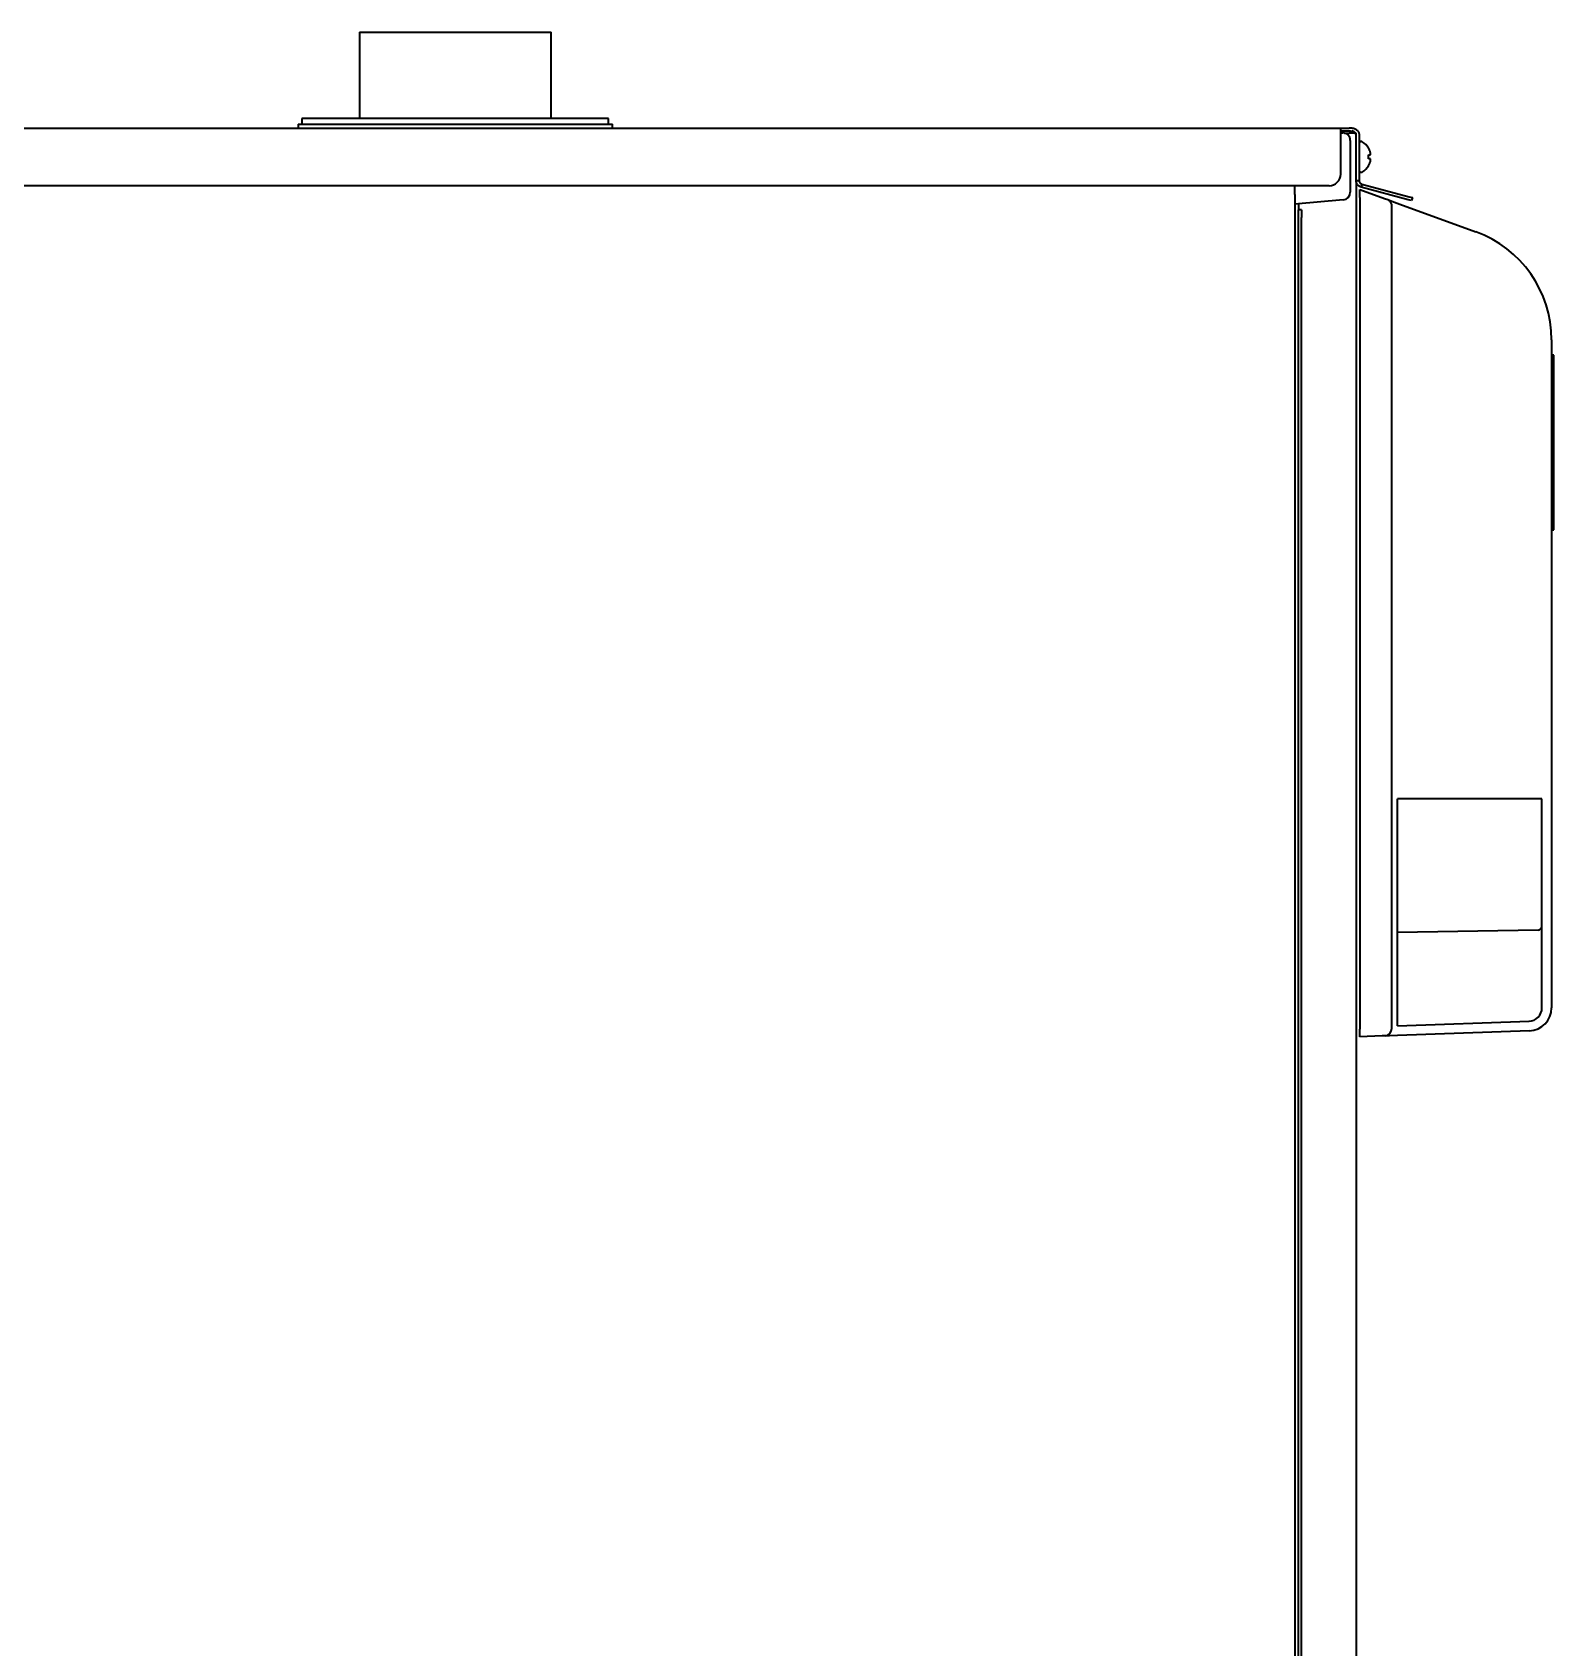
# Model space of a CAD drawing. Extents: x 6336 to 10269, y -393 to 3204.
# Drawn here: x 7782.7 to 8179.6, y 1692.2 to 2113.5 of the extents above; entities that cross this region are included whole.
import ezdxf

# ---------------------------------------------------------------- set-up
doc = ezdxf.new("R2010")
doc.units = 0
doc.header["$LTSCALE"] = 5
doc.layers.add('1', color=7, linetype='CONTINUOUS', true_color=0xffffff)

msp = doc.modelspace()

# ---------------------------------------------------------------- linework, layer by layer
at = {"layer": '1', "color": 7, "linetype": 'Continuous', "lineweight": 35}
for p, q in [((7868.07, 2113.53), (7918.07, 2113.53)), ((7868.07, 2113.53), (7868.07, 2091.03)), ((7918.07, 2091.03), (7918.07, 2113.53)), ((7933.07, 2091.03), (7853.07, 2091.03)), ((7853.07, 2091.03), (7853.07, 2089.53)), ((7933.07, 2089.53), (7933.07, 2091.03)), ((7474.67, 2088.53), (8124.07, 2088.53)), ((7852.07, 2089.53), (7934.07, 2089.53)), ((7852.07, 2089.53), (7852.07, 2088.53)), ((7934.07, 2088.53), (7934.07, 2089.53)), ((8124.07, 2088.53), (8126.24, 2088.53)), ((8124.07, 2086.63), (8124.07, 2088.53)), ((8126.61, 2087.73), (8124.07, 2087.73)), ((8124.07, 2087.31), (8124.64, 2087.29)), ((8124.07, 2076.52), (8124.07, 2086.63)), ((8125.07, 2087.23), (8126.27, 2087.23)), ((8128.07, 2087.23), (8126.27, 2087.23)), ((8128.07, 2086.73), (8128.07, 2087.23)), ((8128.07, 2074.91), (8128.07, 2086.73)), ((8128.87, 2086.73), (8128.87, 2074.91)), ((8126.57, 2085.29), (8126.57, 2076.57)), ((8129.47, 2085.03), (8129.27, 2085.03)), ((8131.32, 2083.33), (8131.35, 2083.33)), ((8131.35, 2078.73), (8131.32, 2078.73)), ((7477.67, 2073.53), (8121.07, 2073.53)), ((8112.07, 2071.19), (8112.07, 2073.53)), ((8126.57, 2076.57), (8126.57, 2071.83)), ((8128.07, 2074.91), (8128.87, 2074.91)), ((8128.07, 2074.9), (8128.07, 1395.53)), ((8129.27, 2077.03), (8129.47, 2077.03)), ((8129.61, 2073.94), (8129.41, 2073.17)), ((8141.71, 2069.87), (8129.41, 2073.17)), ((8129.61, 2073.94), (8141.92, 2070.64)), ((8112.07, 2071.19), (8112.07, 1374.13)), ((8124.75, 2069.83), (8112.07, 2068.73)), ((8129.07, 2070.42), (8129.07, 2072.53)), ((8129.07, 2072.53), (8135.52, 2070.18)), ((8129.07, 2070.42), (8129.07, 1853.52)), ((8135.52, 2070.18), (8136.35, 2069.88)), ((8136.35, 2069.88), (8137.44, 2069.48)), ((8137.44, 2069.48), (8139.52, 2068.72)), ((8142.56, 2069.64), (8141.71, 2069.87)), ((8141.92, 2070.64), (8142.77, 2070.42)), ((8142.77, 2070.42), (8142.56, 2069.64)), ((8113.07, 2068.81), (8113.07, 2067.25)), ((8113.07, 2067.24), (8113.07, 2067.23)), ((8113.87, 2067.23), (8113.07, 2067.23)), ((8113.07, 2065.23), (8113.07, 2067.23)), ((8113.07, 1396.53), (8113.07, 2065.23)), ((8113.87, 2067.23), (8113.87, 2065.23)), ((8113.87, 1396.53), (8113.87, 2065.23)), ((8137.4, 1853.76), (8137.4, 2068)), ((8139.52, 2068.72), (8159.33, 2061.51)), ((8179.07, 2033.32), (8179.07, 1859.07)), ((8179.64, 2029.31), (8179.07, 2029.31)), ((8179.64, 2014.47), (8179.57, 2014.47)), ((8179.57, 2006.53), (8179.07, 2006.53)), ((8179.57, 1998.58), (8179.64, 1998.58)), ((8179.07, 1983.74), (8179.64, 1983.74)), ((8176.57, 1913.59), (8138.91, 1913.59)), ((8138.91, 1854.37), (8138.91, 1913.59)), ((8176.57, 1859.07), (8176.57, 1913.59)), ((8175.59, 1879.34), (8138.93, 1878.7)), ((8138.91, 1854.37), (8173.2, 1855.57)), ((8129.07, 1851.53), (8129.07, 1853.52)), ((8134.91, 1851.73), (8129.07, 1851.53)), ((8135.74, 1851.76), (8134.91, 1851.73)), ((8136.83, 1851.8), (8135.74, 1851.76)), ((8138.91, 1851.87), (8136.83, 1851.8)), ((8173.28, 1853.07), (8138.91, 1851.87))]:
    msp.add_line(p, q, dxfattribs=at)
for centre, radius, start, end in [((8124.57, 2085.29), 2, 0, 88), ((8129.27, 2084.63), 0.4, 90, 180), ((8129.47, 2084.63), 0.4, 59.6988, 90), ((8127.25, 2080.83), 4.8, 31.3459, 59.6988), ((8127.57, 2081.03), 3.78, 0.0035, 7.6041), ((8129.27, 2077.43), 0.4, 180, 270), ((8127.25, 2081.23), 4.8, 300.3012, 328.6074), ((8127.57, 2081.03), 3.78, 352.3959, 359.9965), ((8129.47, 2077.43), 0.4, 270, 300.3012), ((8124.57, 2071.83), 2, 275, 0), ((8149.07, 2033.32), 30, 0, 70), ((8175.57, 1880.34), 1, 271, 0), ((8173.07, 1859.07), 3.5, 272, 0), ((8173.07, 1859.07), 6, 272, 0)]:
    msp.add_arc(centre, radius, start, end, dxfattribs=at)
for centre, major_axis, ratio, start_param, end_param in [((8121.07, 2076.52), (-3, 0), 0.99863, 1.570796, 3.141593), ((8135.67, 2068), (0.68, 1.88), 0.852031, -1.270087, 0), ((8135.67, 1853.76), (-0.07, 2), 0.865893, 3.141593, 4.682161)]:
    msp.add_ellipse(centre, major_axis=major_axis, ratio=ratio, start_param=start_param, end_param=end_param, dxfattribs=at)
for points in [[(8127.07, 2088.53), (8126.79, 2088.53), (8126.51, 2088.53), (8126.24, 2088.53)], [(8126.61, 2087.73), (8126.76, 2087.73), (8126.92, 2087.73), (8127.07, 2087.73)], [(8131.87, 2082.03), (8131.85, 2082.08), (8131.83, 2082.19), (8131.77, 2082.35), (8131.72, 2082.51), (8131.66, 2082.66), (8131.59, 2082.82), (8131.52, 2082.97), (8131.43, 2083.14), (8131.36, 2083.26), (8131.32, 2083.33)], [(8131.87, 2081.53), (8131.87, 2081.55), (8131.88, 2081.6), (8131.88, 2081.67), (8131.88, 2081.74), (8131.88, 2081.81), (8131.88, 2081.88), (8131.88, 2081.95), (8131.87, 2082), (8131.87, 2082.03)], [(8131.87, 2080.53), (8131.85, 2080.53), (8131.83, 2080.53), (8131.77, 2080.53), (8131.72, 2080.53), (8131.66, 2080.53), (8131.59, 2080.53), (8131.52, 2080.53), (8131.43, 2080.53), (8131.36, 2080.53), (8131.32, 2080.53)], [(8131.87, 2080.03), (8131.87, 2080.05), (8131.88, 2080.1), (8131.88, 2080.18), (8131.88, 2080.25), (8131.88, 2080.32), (8131.88, 2080.39), (8131.88, 2080.46), (8131.87, 2080.5), (8131.87, 2080.53)]]:
    msp.add_open_spline(points, degree=3, dxfattribs=at)
for points, knots in [([(8127.07, 2088.53), (8127.18, 2088.53), (8127.29, 2088.52), (8127.45, 2088.49), (8127.5, 2088.47), (8127.58, 2088.45), (8127.6, 2088.45), (8127.65, 2088.43), (8127.68, 2088.42), (8127.8, 2088.38), (8127.89, 2088.33), (8128.07, 2088.23), (8128.15, 2088.17), (8128.22, 2088.11)], [0, 0, 0, 0, 0.25, 0.25, 0.375, 0.375, 0.4375, 0.4375, 0.5, 0.5, 0.75, 0.75, 1, 1, 1, 1]), ([(8127.71, 2087.5), (8127.67, 2087.53), (8127.63, 2087.56), (8127.54, 2087.61), (8127.49, 2087.64), (8127.42, 2087.66), (8127.41, 2087.67), (8127.38, 2087.68), (8127.34, 2087.69), (8127.3, 2087.7), (8127.2, 2087.72), (8127.14, 2087.73), (8127.07, 2087.73)], [0, 0, 0, 0, 0.25, 0.25, 0.5, 0.5, 0.5625, 0.5625, 0.625, 0.75, 0.75, 1, 1, 1, 1]), ([(8128.07, 2086.73), (8128.07, 2086.76), (8128.07, 2086.8), (8128.06, 2086.87), (8128.05, 2086.95), (8128.03, 2087.02), (8128.01, 2087.07), (8128.01, 2087.08), (8127.99, 2087.12), (8127.99, 2087.14), (8127.96, 2087.19), (8127.94, 2087.22), (8127.91, 2087.28), (8127.89, 2087.31), (8127.82, 2087.4), (8127.77, 2087.45), (8127.71, 2087.5)], [0, 0, 0, 0, 0.125, 0.125, 0.25, 0.375, 0.375, 0.4375, 0.4375, 0.5, 0.5, 0.625, 0.625, 0.75, 0.75, 1, 1, 1, 1]), ([(8128.22, 2088.11), (8128.32, 2088.03), (8128.41, 2087.93), (8128.53, 2087.78), (8128.57, 2087.72), (8128.62, 2087.64), (8128.64, 2087.61), (8128.67, 2087.55), (8128.69, 2087.52), (8128.76, 2087.37), (8128.8, 2087.25), (8128.84, 2087.06), (8128.85, 2086.99), (8128.87, 2086.89), (8128.87, 2086.86), (8128.87, 2086.79), (8128.87, 2086.76), (8128.87, 2086.73)], [0, 0, 0, 0, 0.25, 0.25, 0.375, 0.375, 0.4375, 0.4375, 0.5, 0.5, 0.75, 0.75, 0.875, 0.875, 0.9375, 0.9375, 1, 1, 1, 1]), ([(8131.32, 2081.53), (8131.44, 2081.53), (8131.55, 2081.53), (8131.69, 2081.53), (8131.73, 2081.53), (8131.81, 2081.53), (8131.84, 2081.53), (8131.87, 2081.53)], [0, 0, 0, 0, 0.5, 0.5, 0.75, 0.75, 1, 1, 1, 1]), ([(8131.32, 2078.73), (8131.44, 2078.93), (8131.55, 2079.14), (8131.69, 2079.46), (8131.73, 2079.57), (8131.81, 2079.8), (8131.84, 2079.91), (8131.87, 2080.03)], [0, 0, 0, 0, 0.5, 0.5, 0.75, 0.75, 1, 1, 1, 1]), ([(8129.41, 2073.17), (8129.31, 2073.19), (8129.22, 2073.23), (8129.09, 2073.29), (8129.04, 2073.31), (8128.96, 2073.36), (8128.91, 2073.38), (8128.79, 2073.47), (8128.71, 2073.53), (8128.57, 2073.66), (8128.51, 2073.73), (8128.38, 2073.89), (8128.33, 2073.97), (8128.24, 2074.15), (8128.2, 2074.24), (8128.16, 2074.35), (8128.15, 2074.38), (8128.14, 2074.42), (8128.13, 2074.45), (8128.11, 2074.52), (8128.1, 2074.57), (8128.08, 2074.71), (8128.07, 2074.81), (8128.07, 2074.91)], [0, 0, 0, 0, 0.125, 0.125, 0.1875, 0.1875, 0.25, 0.25, 0.375, 0.375, 0.5, 0.5, 0.625, 0.625, 0.75, 0.75, 0.78125, 0.78125, 0.8125, 0.8125, 0.875, 0.875, 1, 1, 1, 1]), ([(8128.87, 2074.91), (8128.87, 2074.88), (8128.87, 2074.84), (8128.88, 2074.8), (8128.88, 2074.77), (8128.88, 2074.76), (8128.9, 2074.69), (8128.91, 2074.64), (8128.96, 2074.48), (8129.01, 2074.39), (8129.15, 2074.21), (8129.23, 2074.14), (8129.36, 2074.05), (8129.42, 2074.01), (8129.48, 2073.99), (8129.51, 2073.98), (8129.52, 2073.97), (8129.56, 2073.96), (8129.59, 2073.95), (8129.61, 2073.94)], [0, 0, 0, 0, 0.0625, 0.09375, 0.09375, 0.125, 0.125, 0.25, 0.25, 0.5, 0.5, 0.75, 0.75, 0.875, 0.90625, 0.90625, 0.9375, 0.9375, 1, 1, 1, 1]), ([(8179.57, 2029.31), (8179.57, 2029.31), (8179.57, 2029.28), (8179.57, 2029.06), (8179.57, 2028.41), (8179.57, 2027.62), (8179.57, 2026.87), (8179.57, 2026.27), (8179.57, 2025.61), (8179.57, 2024.64), (8179.57, 2023.23), (8179.57, 2021.19), (8179.57, 2018.83), (8179.57, 2016.14), (8179.57, 2012.43), (8179.57, 2008.81), (8179.57, 2006.53)], [0, 0, 0, 0, 0.034207, 0.146688, 0.252216, 0.349395, 0.3946, 0.437484, 0.479307, 0.521207, 0.60434, 0.684977, 0.761127, 0.831047, 0.893743, 1, 1, 1, 1]), ([(8179.57, 2006.53), (8179.57, 2004.25), (8179.57, 2000.62), (8179.57, 1996.92), (8179.57, 1994.22), (8179.57, 1991.86), (8179.57, 1989.83), (8179.57, 1988.42), (8179.57, 1987.44), (8179.57, 1986.78), (8179.57, 1986.18), (8179.57, 1985.43), (8179.57, 1984.64), (8179.57, 1984), (8179.57, 1983.77), (8179.57, 1983.74), (8179.57, 1983.74)], [0, 0, 0, 0, 0.106257, 0.168953, 0.238873, 0.315023, 0.39566, 0.478793, 0.520693, 0.562516, 0.6054, 0.650605, 0.747784, 0.853312, 0.965793, 1, 1, 1, 1])]:
    msp.add_open_spline(points, degree=3, knots=knots, dxfattribs=at)

doc.saveas('drawing.dxf')
